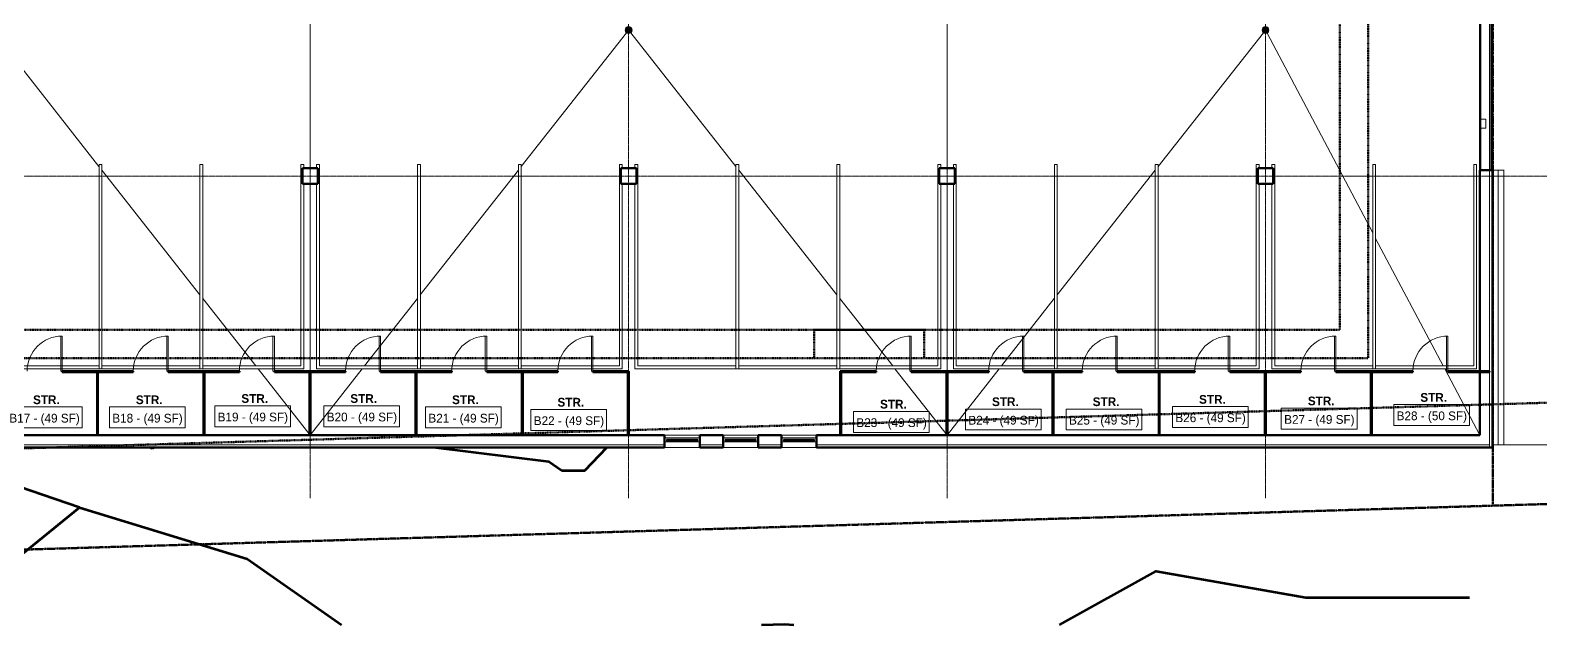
# Model space of a CAD drawing. Header units: inches. Extents: x -4235 to -464, y 9706 to 12365.
# Drawn here: x -3442 to -1891, y 9706 to 10317 of the extents above; entities that cross this region are included whole.
import ezdxf

# ---------------------------------------------------------------- set-up
doc = ezdxf.new("R2010")
doc.units = ezdxf.units.IN
doc.header["$MEASUREMENT"] = 0
for name, pattern in [('Dash 1_16_', [0.125, 0.0625, -0.0625]), ('Double Dash 3_8_', [1, 0.375, -0.125, 0.125, -0.125, 0.125, -0.125]), ('Grid Line 1_2_', [0.875, 0.5, -0.125, 0.125, -0.125])]:
    doc.linetypes.add(name, pattern=pattern)
for name, color, linetype, lineweight in [('0-1', 7, 'Continuous', 5), ('0-2', 7, 'Continuous', 9), ('A-AREA-IDEN', 2, 'Continuous', 9), ('A-DOOR-2', 7, 'Continuous', 9), ('A-FLOR-4', 71, 'Continuous', 13), ('A-FLOR-5', 192, 'Continuous', 9), ('A-FLOR-6', 50, 'Continuous', 13), ('A-GENM-1', 7, 'Continuous', 9), ('A-GLAZ-CWMG', 51, 'Continuous', 9), ('A-GLAZ-CWMG-4', 51, 'Continuous', 50), ('A-WALL', 113, 'Continuous', 13), ('C-BLDG-PADS-1', 10, 'Continuous', 9), ('C-BLDG-PADS-2', 7, 'Continuous', 9), ('C-PROP-LINE', 91, 'Double Dash 3_8_', 50), ('C-PROP-LINE-1', 91, 'Dash 1_16_', 50), ('C-TOPO', 7, 'Continuous', 9), ('C-TOPO-3', 10, 'Continuous', 9), ('C-TOPO-4', 254, 'Continuous', 9), ('C-TOPO-MAJR-1', 253, 'Continuous', 70), ('E-FIRE', 2, 'Continuous', 9), ('P-SANR-FIXT', 6, 'Continuous', 9), ('S-COLS', 52, 'Continuous', 9), ('S-COLS-1', 52, 'Continuous', 50), ('S-FNDN-1', 250, 'Continuous', 50), ('S-FNDN-2', 254, 'Continuous', 9), ('S-FNDN-3', 10, 'Continuous', 9), ('S-FNDN-5', 32, 'Continuous', 9), ('S-FNDN-6', 32, 'Continuous', 50), ('S-GRID-1', 1, 'Grid Line 1_2_', 9)]:
    doc.layers.add(name, color=color, linetype=linetype, lineweight=lineweight)
doc.styles.add('Century Gothic', font='ufonts.com_century-gothic.ttf', dxfattribs={"height": 9})
doc.styles.add('Century Gothic_B', font='GOTHICB.TTF', dxfattribs={"height": 9})

# ---------------------------------------------------------------- blocks, each defined once
blk = doc.blocks.new('CTR  - Topography_rvt-1-BACKGROUND - BASEMENT')
at = {"layer": 'C-BLDG-PADS-1'}
for p, q in [((-1940.3, 10173.2), (-1940.3, 9901.2)), ((-1940.3, 9901.2), (-1940.3, 9891.2))]:
    blk.add_line(p, q, dxfattribs=at)
at = {"layer": 'C-BLDG-PADS-2'}
blk.add_line((-1940.3, 10461.2), (-1940.3, 10173.2), dxfattribs=at)
at = {"layer": 'C-TOPO'}
blk.add_line((-1787.5, 9891.2), (-1940.3, 9891.2), dxfattribs=at)
at = {"layer": 'C-TOPO-3'}
for p, q in [((-3432.7, 9888.2), (-3569.7, 9888.2)), ((-3432.7, 9888.2), (-3315.8, 9888.2)), ((-3304, 9888.2), (-3315.8, 9888.2)), ((-3304, 9888.2), (-3291.9, 9888.2)), ((-2873.7, 9888.2), (-3291.9, 9888.2)), ((-2806.5, 9888.2), (-2864.8, 9888.2)), ((-2806.5, 9888.2), (-2790.3, 9888.2)), ((-2754.3, 9888.2), (-2730.3, 9888.2)), ((-2694.3, 9888.2), (-2670.3, 9888.2)), ((-2634.3, 9888.2), (-2420.9, 9888.2)), ((-2420.9, 9888.2), (-2296.1, 9888.2)), ((-2296.1, 9888.2), (-2290.2, 9888.2)), ((-2290.2, 9888.2), (-2270, 9888.2)), ((-2270, 9888.2), (-2265.7, 9888.2)), ((-2265.7, 9888.2), (-1961.2, 9888.2)), ((-1961.2, 9888.2), (-1940.3, 9888.2)), ((-1940.3, 9888.2), (-1940.3, 9891.2))]:
    blk.add_line(p, q, dxfattribs=at)
at = {"layer": 'C-TOPO-4'}
for p, q in [((-2865.6, 9888.2), (-2873.7, 9888.2)), ((-2864.8, 9888.2), (-2865.6, 9888.2)), ((-2790.3, 9888.2), (-2754.3, 9888.2)), ((-2730.3, 9888.2), (-2694.3, 9888.2)), ((-2670.3, 9888.2), (-2634.3, 9888.2))]:
    blk.add_line(p, q, dxfattribs=at)
at = {"layer": 'C-TOPO-MAJR-1'}
for p, q in [((-3391.1, 9826.6), (-3569.7, 9888.2)), ((-3316.7, 9887.4), (-3319.2, 9888.2)), ((-3314.6, 9888.2), (-3316.7, 9887.4)), ((-2872.2, 9864.8), (-2849.6, 9888.2)), ((-2895.8, 9864.8), (-2872.2, 9864.8))]:
    blk.add_line(p, q, dxfattribs=at)
at = {"layer": 'C-TOPO-MAJR-1', "flags": 128}
for points in [[(-3025.2, 9888.2), (-2909.1, 9874.1), (-2895.8, 9864.8)], [(-3539.8, 9706.2), (-3391.1, 9826.6), (-3219, 9773.9), (-3122.2, 9706.2)], [(-2384.8, 9706.2), (-2285.5, 9761.2), (-2131.9, 9734.1), (-1963.9, 9734.1)], [(-2690.7, 9706.2), (-2667, 9707), (-2657.5, 9706.2)]]:
    blk.add_lwpolyline(points, dxfattribs=at)
blk = doc.blocks.new('Parking_Stall_Multiple - STANDARD-2088485-BACKGROUND - BASEMENT')
at = {"layer": 'A-GENM-1'}
for p, q in [((190, 314), (0, 314)), ((0, 314), (0, 207.3)), ((3, 210.3), (3, 311)), ((3, 311), (210, 311)), ((210, 314), (206, 314)), ((210, 311), (210, 314)), ((210, 210.3), (0, 210.3)), ((0, 210.3), (0, 103.7)), ((0, 207.3), (210, 207.3)), ((210, 210.3), (3, 210.3)), ((3, 106.7), (3, 207.3)), ((3, 207.3), (210, 207.3)), ((210, 207.3), (210, 210.3)), ((210, 207.3), (210, 210.3)), ((210, 106.7), (0, 106.7)), ((0, 106.7), (0, 0)), ((0, 103.7), (210, 103.7)), ((210, 106.7), (3, 106.7)), ((3, 3), (3, 103.7)), ((3, 103.7), (210, 103.7)), ((210, 103.7), (210, 106.7)), ((210, 103.7), (210, 106.7)), ((210, 3), (3, 3)), ((210, 0), (210, 3)), ((0, 0), (190, 0)), ((206, 0), (210, 0))]:
    blk.add_line(p, q, dxfattribs=at)
blk = doc.blocks.new('Parking_Stall_Multiple - STANDARD-2220512-BACKGROUND - BASEMENT')
at = {"layer": 'A-GENM-1'}
for p, q in [((190, 314), (0, 314)), ((0, 314), (0, 207.3)), ((3, 210.3), (3, 311)), ((3, 311), (210, 311)), ((210, 314), (206, 314)), ((210, 311), (210, 314)), ((210, 210.3), (0, 210.3)), ((0, 210.3), (0, 103.7)), ((0, 207.3), (210, 207.3)), ((210, 210.3), (3, 210.3)), ((3, 106.7), (3, 207.3)), ((3, 207.3), (210, 207.3)), ((210, 207.3), (210, 210.3)), ((210, 207.3), (210, 210.3)), ((210, 106.7), (0, 106.7)), ((0, 106.7), (0, 0)), ((0, 103.7), (210, 103.7)), ((210, 106.7), (3, 106.7)), ((3, 3), (3, 103.7)), ((3, 103.7), (210, 103.7)), ((210, 103.7), (210, 106.7)), ((210, 103.7), (210, 106.7)), ((210, 3), (3, 3)), ((210, 0), (210, 3)), ((0, 0), (190, 0)), ((206, 0), (210, 0))]:
    blk.add_line(p, q, dxfattribs=at)
blk = doc.blocks.new('Parking_Stall_Multiple - STANDARD-1981804-BACKGROUND - BASEMENT')
at = {"layer": 'A-GENM-1'}
for p, q in [((190, 314), (0, 314)), ((0, 314), (0, 207.3)), ((3, 210.3), (3, 311)), ((3, 311), (210, 311)), ((210, 314), (206, 314)), ((210, 311), (210, 314)), ((210, 210.3), (0, 210.3)), ((0, 210.3), (0, 103.7)), ((0, 207.3), (210, 207.3)), ((210, 210.3), (3, 210.3)), ((3, 106.7), (3, 207.3)), ((3, 207.3), (210, 207.3)), ((210, 207.3), (210, 210.3)), ((210, 207.3), (210, 210.3)), ((210, 106.7), (0, 106.7)), ((0, 106.7), (0, 0)), ((0, 103.7), (210, 103.7)), ((210, 106.7), (3, 106.7)), ((3, 3), (3, 103.7)), ((3, 103.7), (210, 103.7)), ((210, 103.7), (210, 106.7)), ((210, 103.7), (210, 106.7)), ((210, 3), (3, 3)), ((210, 0), (210, 3)), ((0, 0), (190, 0)), ((206, 0), (210, 0))]:
    blk.add_line(p, q, dxfattribs=at)
blk = doc.blocks.new('Parking_Stall_Multiple - STANDARD-V6-BACKGROUND - BASEMENT')
at = {"layer": 'A-GENM-1'}
for p, q in [((190, 210.3), (0, 210.3)), ((0, 210.3), (0, 103.7)), ((3, 106.7), (3, 207.3)), ((3, 207.3), (210, 207.3)), ((210, 210.3), (206, 210.3)), ((210, 207.3), (210, 210.3)), ((210, 106.7), (0, 106.7)), ((0, 106.7), (0, 0)), ((0, 103.7), (210, 103.7)), ((210, 106.7), (3, 106.7)), ((3, 3), (3, 103.7)), ((3, 103.7), (210, 103.7)), ((210, 103.7), (210, 106.7)), ((210, 103.7), (210, 106.7)), ((210, 3), (3, 3)), ((210, 0), (210, 3)), ((0, 0), (210, 0))]:
    blk.add_line(p, q, dxfattribs=at)
blk = doc.blocks.new('CHAINLINK GATE - ONE-2199385-BACKGROUND - BASEMENT')
at = {"layer": 'A-DOOR-2'}
for p, q in [((16.5, 36.5), (18, 36.5)), ((16.5, 0.5), (16.5, 36.5)), ((18, 0.5), (18, 36.5)), ((16.5, 0.5), (18, 0.5))]:
    blk.add_line(p, q, dxfattribs=at)
blk.add_arc((18, 0.5), 36, 90, 180, dxfattribs=at)
blk = doc.blocks.new('CTR - 1st Phase - Common Walls_rvt-1-BACKGROUND - BASEMENT')
at = {"layer": 'S-FNDN-1'}
for p, q in [((-3336, 9966.9), (-3409, 9966.9)), ((-3409, 9966.9), (-3409, 9965.9)), ((-3409, 9965.9), (-3373.2, 9965.9)), ((-3373.2, 9965.9), (-3373.2, 9901.2)), ((-3372.2, 9965.9), (-3336, 9965.9)), ((-3372.2, 9901.2), (-3372.2, 9965.9)), ((-3336, 9965.9), (-3336, 9966.9)), ((-3227, 9966.9), (-3300, 9966.9)), ((-3300, 9966.9), (-3300, 9965.9)), ((-3300, 9965.9), (-3264, 9965.9)), ((-3264, 9965.9), (-3264, 9901.2)), ((-3263, 9965.9), (-3227, 9965.9)), ((-3263, 9901.2), (-3263, 9965.9)), ((-3227, 9965.9), (-3227, 9966.9)), ((-3118, 9966.9), (-3191, 9966.9)), ((-3191, 9966.9), (-3191, 9965.9)), ((-3191, 9965.9), (-3155, 9965.9)), ((-3155, 9965.9), (-3155, 9901.2)), ((-3154, 9965.9), (-3118, 9965.9)), ((-3154, 9901.2), (-3154, 9965.9)), ((-3118, 9965.9), (-3118, 9966.9)), ((-3009, 9966.9), (-3082, 9966.9)), ((-3082, 9966.9), (-3082, 9965.9)), ((-3082, 9965.9), (-3046, 9965.9)), ((-3046, 9965.9), (-3046, 9901.2)), ((-3045, 9965.9), (-3009, 9965.9)), ((-3045, 9901.2), (-3045, 9965.9)), ((-3009, 9965.9), (-3009, 9966.9)), ((-2900, 9966.9), (-2973, 9966.9)), ((-2973, 9966.9), (-2973, 9965.9)), ((-2973, 9965.9), (-2937, 9965.9)), ((-2937, 9965.9), (-2937, 9901.2)), ((-2936, 9965.9), (-2900, 9965.9)), ((-2936, 9901.2), (-2936, 9965.9)), ((-2900, 9965.9), (-2900, 9966.9)), ((-2827, 9966.9), (-2864, 9966.9)), ((-2864, 9966.9), (-2864, 9965.9)), ((-2864, 9965.9), (-2828, 9965.9)), ((-2828, 9965.9), (-2828, 9901.2)), ((-2827, 9965.9), (-2827, 9966.9)), ((-2827, 9901.2), (-2827, 9965.9)), ((-2609, 9966.9), (-2610, 9966.9)), ((-2610, 9966.9), (-2610, 9901.2)), ((-2573, 9966.9), (-2609, 9966.9)), ((-2609, 9901.2), (-2609, 9965.9)), ((-2609, 9965.9), (-2573, 9965.9)), ((-2573, 9965.9), (-2573, 9966.9)), ((-2457.5, 9966.9), (-2537, 9966.9)), ((-2537, 9966.9), (-2537, 9965.9)), ((-2537, 9965.9), (-2501, 9965.9)), ((-2501, 9965.9), (-2501, 9901.2)), ((-2500, 9901.2), (-2500, 9965.9)), ((-2500, 9965.9), (-2457.5, 9965.9)), ((-2457.5, 9965.9), (-2457.5, 9966.9)), ((-2361.5, 9966.9), (-2421.5, 9966.9)), ((-2421.5, 9966.9), (-2421.5, 9965.9)), ((-2421.5, 9965.9), (-2392, 9965.9)), ((-2392, 9965.9), (-2392, 9901.2)), ((-2391, 9901.2), (-2391, 9965.9)), ((-2391, 9965.9), (-2361.5, 9965.9)), ((-2361.5, 9965.9), (-2361.5, 9966.9)), ((-2246, 9966.9), (-2325.5, 9966.9)), ((-2325.5, 9966.9), (-2325.5, 9965.9)), ((-2325.5, 9965.9), (-2283, 9965.9)), ((-2283, 9965.9), (-2283, 9901.2)), ((-2282, 9901.2), (-2282, 9965.9)), ((-2282, 9965.9), (-2246, 9965.9)), ((-2246, 9965.9), (-2246, 9966.9)), ((-2137, 9966.9), (-2210, 9966.9)), ((-2210, 9966.9), (-2210, 9965.9)), ((-2210, 9965.9), (-2174, 9965.9)), ((-2174, 9965.9), (-2174, 9901.2)), ((-2173, 9901.2), (-2173, 9965.9)), ((-2173, 9965.9), (-2137, 9965.9)), ((-2137, 9965.9), (-2137, 9966.9)), ((-2021.9, 9966.9), (-2101, 9966.9)), ((-2101, 9966.9), (-2101, 9965.9)), ((-2101, 9965.9), (-2065, 9965.9)), ((-2065, 9965.9), (-2065, 9901.2)), ((-2064, 9901.2), (-2064, 9965.9)), ((-2064, 9965.9), (-2021.9, 9965.9)), ((-2021.9, 9965.9), (-2021.9, 9966.9)), ((-1943.3, 9966.9), (-1985.9, 9966.9)), ((-1985.9, 9966.9), (-1985.9, 9965.9)), ((-1985.9, 9965.9), (-1943.3, 9965.9)), ((-1943.3, 9965.9), (-1943.3, 9966.9)), ((-3373.2, 9901.2), (-3372.2, 9901.2)), ((-3264, 9901.2), (-3263, 9901.2)), ((-3155, 9901.2), (-3154, 9901.2)), ((-3046, 9901.2), (-3045, 9901.2)), ((-2937, 9901.2), (-2936, 9901.2)), ((-2828, 9901.2), (-2827, 9901.2)), ((-2610, 9901.2), (-2609, 9901.2)), ((-2501, 9901.2), (-2500, 9901.2)), ((-2392, 9901.2), (-2391, 9901.2)), ((-2283, 9901.2), (-2282, 9901.2)), ((-2174, 9901.2), (-2173, 9901.2)), ((-2065, 9901.2), (-2064, 9901.2))]:
    blk.add_line(p, q, dxfattribs=at)
at = {"layer": 'S-FNDN-2'}
for p, q in [((-3409, 9965.9), (-3409, 9966.9)), ((-3336, 9966.9), (-3409, 9966.9)), ((-3409, 9965.9), (-3373.2, 9965.9)), ((-3373.2, 9965.9), (-3373.2, 9901.2)), ((-3372.2, 9965.9), (-3336, 9965.9)), ((-3372.2, 9901.2), (-3372.2, 9965.9)), ((-3336, 9966.9), (-3336, 9965.9)), ((-3300, 9965.9), (-3300, 9966.9)), ((-3227, 9966.9), (-3300, 9966.9)), ((-3300, 9965.9), (-3264, 9965.9)), ((-3264, 9965.9), (-3264, 9901.2)), ((-3263, 9965.9), (-3227, 9965.9)), ((-3263, 9901.2), (-3263, 9965.9)), ((-3227, 9966.9), (-3227, 9965.9)), ((-3191, 9965.9), (-3191, 9966.9)), ((-3118, 9966.9), (-3191, 9966.9)), ((-3191, 9965.9), (-3155, 9965.9)), ((-3155, 9965.9), (-3155, 9901.2)), ((-3154, 9965.9), (-3118, 9965.9)), ((-3154, 9901.2), (-3154, 9965.9)), ((-3118, 9966.9), (-3118, 9965.9)), ((-3082, 9965.9), (-3082, 9966.9)), ((-3009, 9966.9), (-3082, 9966.9)), ((-3082, 9965.9), (-3046, 9965.9)), ((-3046, 9965.9), (-3046, 9901.2)), ((-3045, 9965.9), (-3009, 9965.9)), ((-3045, 9901.2), (-3045, 9965.9)), ((-3009, 9966.9), (-3009, 9965.9)), ((-2973, 9965.9), (-2973, 9966.9)), ((-2900, 9966.9), (-2973, 9966.9)), ((-2973, 9965.9), (-2937, 9965.9)), ((-2937, 9965.9), (-2937, 9901.2)), ((-2936, 9965.9), (-2900, 9965.9)), ((-2936, 9901.2), (-2936, 9965.9)), ((-2900, 9966.9), (-2900, 9965.9)), ((-2864, 9965.9), (-2864, 9966.9)), ((-2827, 9966.9), (-2864, 9966.9)), ((-2864, 9965.9), (-2828, 9965.9)), ((-2828, 9965.9), (-2828, 9901.2)), ((-2827, 9966.9), (-2827, 9965.9)), ((-2827, 9901.2), (-2827, 9965.9)), ((-2610, 9966.9), (-2609, 9966.9)), ((-2610, 9966.9), (-2610, 9901.2)), ((-2573, 9966.9), (-2609, 9966.9)), ((-2609, 9901.2), (-2609, 9965.9)), ((-2609, 9965.9), (-2573, 9965.9)), ((-2573, 9966.9), (-2573, 9965.9)), ((-2537, 9965.9), (-2537, 9966.9)), ((-2457.5, 9966.9), (-2537, 9966.9)), ((-2537, 9965.9), (-2501, 9965.9)), ((-2501, 9965.9), (-2501, 9901.2)), ((-2500, 9901.2), (-2500, 9965.9)), ((-2500, 9965.9), (-2457.5, 9965.9)), ((-2457.5, 9966.9), (-2457.5, 9965.9)), ((-2421.5, 9965.9), (-2421.5, 9966.9)), ((-2361.5, 9966.9), (-2421.5, 9966.9)), ((-2421.5, 9965.9), (-2392, 9965.9)), ((-2392, 9965.9), (-2392, 9901.2)), ((-2391, 9901.2), (-2391, 9965.9)), ((-2391, 9965.9), (-2361.5, 9965.9)), ((-2361.5, 9966.9), (-2361.5, 9965.9)), ((-2325.5, 9965.9), (-2325.5, 9966.9)), ((-2246, 9966.9), (-2325.5, 9966.9)), ((-2325.5, 9965.9), (-2283, 9965.9)), ((-2283, 9965.9), (-2283, 9901.2)), ((-2282, 9901.2), (-2282, 9965.9)), ((-2282, 9965.9), (-2246, 9965.9)), ((-2246, 9966.9), (-2246, 9965.9)), ((-2210, 9965.9), (-2210, 9966.9)), ((-2137, 9966.9), (-2210, 9966.9)), ((-2210, 9965.9), (-2174, 9965.9)), ((-2174, 9965.9), (-2174, 9901.2)), ((-2173, 9901.2), (-2173, 9965.9)), ((-2173, 9965.9), (-2137, 9965.9)), ((-2137, 9966.9), (-2137, 9965.9)), ((-2101, 9965.9), (-2101, 9966.9)), ((-2021.9, 9966.9), (-2101, 9966.9)), ((-2101, 9965.9), (-2065, 9965.9)), ((-2065, 9965.9), (-2065, 9901.2)), ((-2064, 9901.2), (-2064, 9965.9)), ((-2064, 9965.9), (-2021.9, 9965.9)), ((-2021.9, 9966.9), (-2021.9, 9965.9)), ((-1985.9, 9965.9), (-1985.9, 9966.9)), ((-1953.3, 9966.9), (-1985.9, 9966.9)), ((-1985.9, 9965.9), (-1953.3, 9965.9))]:
    blk.add_line(p, q, dxfattribs=at)
at = {"layer": 'S-FNDN-3'}
for p, q in [((-1943.3, 9966.9), (-1953.3, 9966.9)), ((-1953.3, 9965.9), (-1943.3, 9965.9)), ((-1943.3, 9966.9), (-1943.3, 9965.9)), ((-3372.2, 9901.2), (-3373.2, 9901.2)), ((-3263, 9901.2), (-3264, 9901.2)), ((-3154, 9901.2), (-3155, 9901.2)), ((-3045, 9901.2), (-3046, 9901.2)), ((-2936, 9901.2), (-2937, 9901.2)), ((-2827, 9901.2), (-2828, 9901.2)), ((-2609, 9901.2), (-2610, 9901.2)), ((-2500, 9901.2), (-2501, 9901.2)), ((-2391, 9901.2), (-2392, 9901.2)), ((-2282, 9901.2), (-2283, 9901.2)), ((-2173, 9901.2), (-2174, 9901.2)), ((-2064, 9901.2), (-2065, 9901.2))]:
    blk.add_line(p, q, dxfattribs=at)
at = {"layer": '0-2', "rotation": 89.99999999999953}
for name, p in [('Parking_Stall_Multiple - STANDARD-1981804-BACKGROUND - BASEMENT', (-3160.8, 9969.2)), ('Parking_Stall_Multiple - STANDARD-1981804-BACKGROUND - BASEMENT', (-2833.8, 9969.2)), ('Parking_Stall_Multiple - STANDARD-2220512-BACKGROUND - BASEMENT', (-2506.8, 9969.2)), ('Parking_Stall_Multiple - STANDARD-2088485-BACKGROUND - BASEMENT', (-2179.8, 9969.2)), ('Parking_Stall_Multiple - STANDARD-V6-BACKGROUND - BASEMENT', (-1956.5, 9969.2))]:
    blk.add_blockref(name, p, dxfattribs=at)
at = {"layer": '0-2'}
for p in [(-3427, 9966.4), (-3318, 9966.4), (-3209, 9966.4), (-3100, 9966.4), (-2991, 9966.4), (-2882, 9966.4), (-2555, 9966.4), (-2439.5, 9966.4), (-2343.5, 9966.4), (-2228, 9966.4), (-2119, 9966.4), (-2003.9, 9966.4)]:
    blk.add_blockref('CHAINLINK GATE - ONE-2199385-BACKGROUND - BASEMENT', p, dxfattribs=at)
blk = doc.blocks.new('Concrete-Rectangular-Column - ONE-1856735-BACKGROUND - BASEMENT')
at = {"layer": 'S-COLS-1'}
for p, q in [((8, 8), (-8, 8)), ((-8, 8), (-8, -8)), ((8, -8), (8, 8)), ((-8, -8), (8, -8))]:
    blk.add_line(p, q, dxfattribs=at)
blk = doc.blocks.new('Basic Wall _ EXT - C8AØF - _10_ CONCRETE _ 2_ EPS INSUL_ - ___-2659087-BACKGROUND - BASEMENT')
at = {"layer": 'S-FNDN-5'}
for p, q in [((-3892.7, 9888.2), (-3291.9, 9888.2)), ((-3291.9, 9888.2), (-3892.7, 9888.2)), ((-2865.6, 9888.2), (-2806.5, 9888.2)), ((-2806.5, 9888.2), (-2865.6, 9888.2)), ((-2420.9, 9888.2), (-2265.7, 9888.2)), ((-2265.7, 9888.2), (-2420.9, 9888.2)), ((-1961.2, 9888.2), (-1940.3, 9888.2)), ((-1940.3, 9888.2), (-1961.2, 9888.2))]:
    blk.add_line(p, q, dxfattribs=at)
blk = doc.blocks.new('Basic Wall _ EXT - C8AØF - _10_ CONCRETE _ 2_ EPS INSUL_ - ___-2578963-BACKGROUND - BASEMENT')
at = {"layer": 'S-FNDN-5'}
for p, q in [((-1940.3, 10173.2), (-1934.4, 10173.2)), ((-1940.3, 10173.2), (-1940.3, 9901.2)), ((-1934.4, 10173.2), (-1928.4, 10173.2)), ((-1934.4, 10173.2), (-1934.4, 9891.2)), ((-1928.4, 10173.2), (-1928.3, 10173.2)), ((-1928.4, 10173.2), (-1928.4, 9891.2)), ((-1940.3, 9901.2), (-1940.3, 9891.2)), ((-1940.3, 9888.2), (-1940.3, 9891.2)), ((-1940.3, 9891.2), (-1940.3, 9888.2))]:
    blk.add_line(p, q, dxfattribs=at)
blk = doc.blocks.new('Rectangular Mullion - Louver Frame-2514203-BACKGROUND - BASEMENT')
at = {"layer": 'A-GLAZ-CWMG'}
for p, q in [((-2790.3, 9894.2), (-2790.3, 9898.2)), ((-2754.3, 9898.2), (-2790.3, 9898.2)), ((-2754.3, 9898.2), (-2754.3, 9894.2)), ((-2754.3, 9894.2), (-2790.3, 9894.2))]:
    blk.add_line(p, q, dxfattribs=at)
blk = doc.blocks.new('Rectangular Mullion - louver-2514202-BACKGROUND - BASEMENT')
at = {"layer": 'A-GLAZ-CWMG'}
for p, q in [((-2788.3, 9895.3), (-2788.3, 9896.2)), ((-2788.3, 9895.3), (-2756.3, 9895.3)), ((-2756.3, 9896.2), (-2756.3, 9895.3))]:
    blk.add_line(p, q, dxfattribs=at)
at = {"layer": 'A-GLAZ-CWMG-4'}
for p, q in [((-2756.3, 9896.3), (-2788.3, 9896.3)), ((-2788.3, 9896.3), (-2788.3, 9896.2)), ((-2788.3, 9896.2), (-2756.3, 9896.2)), ((-2756.3, 9896.2), (-2756.3, 9896.3))]:
    blk.add_line(p, q, dxfattribs=at)
blk = doc.blocks.new('Drain-Floor-WATTS-Square-Stainless_Steel_Strainer-Type_FD-1200-M - 2_ Outlet with 5_ Strainer-2528673-BACKGROUND - BASEMENT')
at = {"layer": 'P-SANR-FIXT'}
for p, q in [((-2.707, -2.707), (-2.707, 2.707)), ((-2.707, 2.707), (2.707, 2.707)), ((-2.03025, -2.03025), (-2.03025, 2.03025)), ((-2.03025, 2.03025), (2.03025, 2.03025)), ((-1.3535, -1.3535), (-1.3535, 1.3535)), ((-1.3535, 1.3535), (1.3535, 1.3535)), ((-0.67675, -0.67675), (-0.67675, 0.67675)), ((-0.67675, 0.67675), (0.67675, 0.67675)), ((0, 2.707), (0, -2.707)), ((0.67675, 0.67675), (0.67675, -0.67675)), ((1.3535, 1.3535), (1.3535, -1.3535)), ((2.03025, 2.03025), (2.03025, -2.03025)), ((2.707, 2.707), (2.707, -2.707)), ((-2.707, 0), (2.707, 0)), ((2.707, -2.707), (-2.707, -2.707)), ((2.03025, -2.03025), (-2.03025, -2.03025)), ((1.3535, -1.3535), (-1.3535, -1.3535)), ((0.67675, -0.67675), (-0.67675, -0.67675))]:
    blk.add_line(p, q, dxfattribs=at)
for start, end in [(360, 180), (180, 360)]:
    blk.add_arc((0, 0), 3.5, start, end, dxfattribs=at)
blk = doc.blocks.new('104416 - Fire Extinguishers - Wall - Class A - Light - 2A-2804325-BACKGROUND - BASEMENT')
at = {"layer": 'E-FIRE'}
for p, q in [((13.2, 6.1), (13.2, 5.8)), ((23.2, 6.1), (13.2, 6.1)), ((13.2, 6.1), (23.2, 6.1)), ((13.2, 6.1), (13.2, 5.8)), ((23.2, 5.8), (13.2, 5.8)), ((13.6, 5.8), (22.8, 5.8)), ((13.6, -0.2), (13.6, 5.8)), ((14.4, 6.1), (14.4, 6.3)), ((14.4, 6.3), (14.8, 6.3)), ((14.4, 6.1), (14.4, 6.3)), ((14.8, 6.3), (15, 6.3)), ((14.8, 6.1), (14.8, 6.3)), ((15, 6.3), (15.1, 6.3)), ((15, 6.1), (15, 6.3)), ((15.1, 6.3), (15.2, 6.3)), ((15.1, 6.1), (15.1, 6.3)), ((15.2, 6.3), (15.5, 6.3)), ((15.2, 6.1), (15.2, 6.3)), ((15.5, 6.3), (15.7, 6.3)), ((15.5, 6.1), (15.5, 6.3)), ((15.7, 6.3), (15.9, 6.3)), ((15.7, 6.1), (15.7, 6.3)), ((15.9, 6.1), (15.9, 6.3)), ((15.9, 6.3), (15.9, 6.3)), ((15.9, 6.1), (15.9, 6.3)), ((15.9, 6.1), (15.9, 6.3)), ((22.8, 5.8), (22.8, -0.2)), ((23.2, 5.8), (23.2, 6.1)), ((23.2, 5.8), (23.2, 6.1)), ((22.8, -0.2), (13.6, -0.2))]:
    blk.add_line(p, q, dxfattribs=at)
blk = doc.blocks.new('Family - ___-1878357-BACKGROUND - BASEMENT')
at = {"layer": 'C-PROP-LINE'}
for p, q in [((-1939.8, 9828.6), (-599.3, 9868.8)), ((-3831.8, 9772), (-2096.4, 9823.9)), ((-2096.4, 9823.9), (-1939.8, 9828.6))]:
    blk.add_line(p, q, dxfattribs=at)
blk = doc.blocks.new('Family - ___-2657144-BACKGROUND - BASEMENT')
at = {"layer": 'C-PROP-LINE'}
blk.add_line((-1939.8, 12268.7), (-1939.8, 9828.6), dxfattribs=at)
blk = doc.blocks.new('Family - ___-2835860-BACKGROUND - BASEMENT')
at = {"layer": 'C-PROP-LINE-1'}
for p, q in [((-2067.9, 9980.2), (-2067.9, 10851.4)), ((-2636.9, 10009.1), (-2636.9, 9980.2)), ((-2523.7, 10009.1), (-2636.9, 10009.1)), ((-2523.7, 9980.2), (-2523.7, 10009.1)), ((-2636.9, 9980.2), (-3860.7, 9980.2)), ((-2067.9, 9980.2), (-2523.7, 9980.2))]:
    blk.add_line(p, q, dxfattribs=at)
blk = doc.blocks.new('Family - ___-2835903-BACKGROUND - BASEMENT')
at = {"layer": 'C-PROP-LINE-1'}
for q in [(-2096.8, 10822.5), (-3831.8, 10009.1)]:
    blk.add_line((-2096.8, 10009.1), q, dxfattribs=at)
blk = doc.blocks.new('Family - ___-2835932-BACKGROUND - BASEMENT')
at = {"layer": 'C-PROP-LINE-1'}
for q in [(-2067.9, 10851.4), (-3860.7, 9980.2)]:
    blk.add_line((-2067.9, 9980.2), q, dxfattribs=at)
blk = doc.blocks.new('Family - ___-2855424-BACKGROUND - BASEMENT')
at = {"layer": 'C-PROP-LINE-1'}
blk.add_line((-3987.1, 9871.4), (-600.6, 9972.8), dxfattribs=at)

msp = doc.modelspace()

# ---------------------------------------------------------------- linework, layer by layer
at = {"layer": 'A-AREA-IDEN', "flags": 128}
for points in [[(-3466.2, 9930), (-3388.4, 9930), (-3388.4, 9908.5), (-3466.2, 9908.5)], [(-3360.5, 9930), (-3282.7, 9930), (-3282.7, 9908.5), (-3360.5, 9908.5)], [(-3252.3, 9931.2), (-3174.5, 9931.2), (-3174.5, 9909.7), (-3252.3, 9909.7)], [(-3140.3, 9931.2), (-3062.6, 9931.2), (-3062.6, 9909.7), (-3140.3, 9909.7)], [(-3035.9, 9930), (-2958.1, 9930), (-2958.1, 9908.5), (-3035.9, 9908.5)], [(-2481.4, 9927.9), (-2403.6, 9927.9), (-2403.6, 9906.4), (-2481.4, 9906.4)], [(-2378, 9927.9), (-2300.2, 9927.9), (-2300.2, 9906.4), (-2378, 9906.4)], [(-2268.8, 9930.4), (-2191, 9930.4), (-2191, 9908.9), (-2268.8, 9908.9)], [(-2157.1, 9928.7), (-2079.3, 9928.7), (-2079.3, 9907.2), (-2157.1, 9907.2)], [(-2041.6, 9932.4), (-1963.8, 9932.4), (-1963.8, 9910.9), (-2041.6, 9910.9)], [(-2927.7, 9927.4), (-2849.9, 9927.4), (-2849.9, 9905.9), (-2927.7, 9905.9)], [(-2596.4, 9925.4), (-2518.6, 9925.4), (-2518.6, 9903.9), (-2596.4, 9903.9)]]:
    msp.add_lwpolyline(points, close=True, dxfattribs=at)
at = {"layer": 'A-FLOR-4'}
for p, q in [((-3154.3, 10175.2), (-3154.3, 10459.2)), ((-2500.3, 10175.2), (-2500.3, 10459.2)), ((-3371.2, 10177.1), (-3479.1, 10314.5)), ((-2937.5, 10177.1), (-2829.5, 10314.5)), ((-2717.2, 10177.1), (-2825.1, 10314.5)), ((-2175.5, 10314.5), (-2283.5, 10177.1)), ((-2063.2, 10108.9), (-2171.7, 10314.1)), ((-3267.5, 10045.2), (-3368.2, 10173.3)), ((-3041.2, 10045.2), (-2940.5, 10173.3)), ((-2613.5, 10045.2), (-2714.2, 10173.3)), ((-2286.5, 10173.2), (-2387.2, 10045.2)), ((-3154.3, 9965.9), (-3154.3, 10159.2)), ((-2500.3, 9965.9), (-2500.3, 10159.2)), ((-1990.9, 9972.2), (-2060.2, 10103.2)), ((-3210.1, 9972.2), (-3264.5, 10041.4)), ((-3098.5, 9972.2), (-3044.2, 10041.4)), ((-2556.1, 9972.2), (-2610.5, 10041.4)), ((-2390.2, 10041.4), (-2444.5, 9972.2)), ((-3154.3, 9901.2), (-3207.8, 9969.2)), ((-3154.3, 9901.2), (-3100.9, 9969.2)), ((-2500.3, 9901.2), (-2553.8, 9969.2)), ((-2446.9, 9969.2), (-2500.3, 9901.2)), ((-1953.3, 9901.2), (-1989.3, 9969.2))]:
    msp.add_line(p, q, dxfattribs=at)
at = {"layer": 'A-FLOR-5'}
for p, q in [((-1953.3, 11896.2), (-1953.3, 10218.9)), ((-1953.3, 10217.4), (-1953.3, 10173.2)), ((-2500, 9901.2), (-2790.3, 9901.2))]:
    msp.add_line(p, q, dxfattribs=at)
at = {"layer": 'A-FLOR-6'}
for p, q in [((-3154.3, 9901.2), (-3154.3, 9965.9)), ((-2500.3, 9901.2), (-2500.3, 9965.9))]:
    msp.add_line(p, q, dxfattribs=at)
at = {"layer": 'A-WALL'}
for p, q in [((-1943.3, 12087.2), (-1943.3, 9888.2)), ((-2790.3, 9891.2), (-3894.1, 9891.2)), ((-2730.3, 9891.2), (-2754.3, 9891.2)), ((-2670.3, 9891.2), (-2694.3, 9891.2)), ((-1943.3, 9891.2), (-2634.3, 9891.2))]:
    msp.add_line(p, q, dxfattribs=at)
at = {"layer": 'S-FNDN-5'}
for p, q in [((-2730.3, 9901.2), (-2694.3, 9901.2)), ((-2670.3, 9901.2), (-2634.3, 9901.2)), ((-2754.3, 9888.2), (-2790.3, 9888.2)), ((-2634.3, 9888.2), (-2754.3, 9888.2))]:
    msp.add_line(p, q, dxfattribs=at)
at = {"layer": 'S-FNDN-6'}
for p, q in [((-1952.9, 10461.2), (-1952.9, 10173.2)), ((-1941.3, 10173.2), (-1941.3, 10461.2)), ((-1940.3, 10173.2), (-1953.3, 10173.2)), ((-1953.3, 10173.2), (-1953.3, 9901.2)), ((-1940.3, 9888.2), (-1940.3, 10173.2)), ((-2790.3, 9901.2), (-3819.3, 9901.2)), ((-2790.3, 9888.2), (-2790.3, 9901.2)), ((-2730.3, 9901.2), (-2754.3, 9901.2)), ((-2754.3, 9901.2), (-2754.3, 9888.2)), ((-2730.3, 9888.2), (-2730.3, 9901.2)), ((-2670.3, 9901.2), (-2694.3, 9901.2)), ((-2694.3, 9901.2), (-2694.3, 9888.2)), ((-2670.3, 9888.2), (-2670.3, 9901.2)), ((-1953.3, 9901.2), (-2634.3, 9901.2)), ((-2634.3, 9901.2), (-2634.3, 9888.2)), ((-3892.7, 9888.2), (-2790.3, 9888.2)), ((-2754.3, 9888.2), (-2730.3, 9888.2)), ((-2694.3, 9888.2), (-2670.3, 9888.2)), ((-2634.3, 9888.2), (-1940.3, 9888.2))]:
    msp.add_line(p, q, dxfattribs=at)
at = {"layer": 'S-GRID-1'}
for p, q in [((-3154.3, 9836.2), (-3154.3, 12299.8)), ((-2827.3, 9836.2), (-2827.3, 12299.8)), ((-2500.3, 9836.2), (-2500.3, 12299.8)), ((-2173.3, 9836.2), (-2173.3, 12299.8)), ((-464.5, 10167.2), (-4185.7, 10167.2))]:
    msp.add_line(p, q, dxfattribs=at)

# ---------------------------------------------------------------- block references
at = {"layer": '0-1'}
for name in ['CTR  - Topography_rvt-1-BACKGROUND - BASEMENT', 'CTR - 1st Phase - Common Walls_rvt-1-BACKGROUND - BASEMENT']:
    msp.add_blockref(name, (0, 0), dxfattribs=at)
at = {"layer": 'A-GLAZ-CWMG'}
for name, p in [('Rectangular Mullion - Louver Frame-2514203-BACKGROUND - BASEMENT', (0, 0)), ('Rectangular Mullion - Louver Frame-2514203-BACKGROUND - BASEMENT', (60, 0)), ('Rectangular Mullion - Louver Frame-2514203-BACKGROUND - BASEMENT', (120, 0)), ('Rectangular Mullion - louver-2514202-BACKGROUND - BASEMENT', (0, 0)), ('Rectangular Mullion - louver-2514202-BACKGROUND - BASEMENT', (60, 0)), ('Rectangular Mullion - louver-2514202-BACKGROUND - BASEMENT', (120, 0))]:
    msp.add_blockref(name, p, dxfattribs=at)
at = {"layer": 'C-PROP-LINE'}
for name in ['Family - ___-1878357-BACKGROUND - BASEMENT', 'Family - ___-2657144-BACKGROUND - BASEMENT']:
    msp.add_blockref(name, (0, 0), dxfattribs=at)
at = {"layer": 'C-PROP-LINE-1'}
for name in ['Family - ___-2835860-BACKGROUND - BASEMENT', 'Family - ___-2835932-BACKGROUND - BASEMENT', 'Family - ___-2835903-BACKGROUND - BASEMENT', 'Family - ___-2855424-BACKGROUND - BASEMENT']:
    msp.add_blockref(name, (0, 0), dxfattribs=at)
at = {"layer": 'E-FIRE', "rotation": 90}
msp.add_blockref('104416 - Fire Extinguishers - Wall - Class A - Light - 2A-2804325-BACKGROUND - BASEMENT', (-1947.1, 10203), dxfattribs=at)
at = {"layer": 'P-SANR-FIXT'}
for p in [(-2827.3, 10317.2), (-2173.3, 10317.2)]:
    msp.add_blockref('Drain-Floor-WATTS-Square-Stainless_Steel_Strainer-Type_FD-1200-M - 2_ Outlet with 5_ Strainer-2528673-BACKGROUND - BASEMENT', p, dxfattribs=at)
at = {"layer": 'S-COLS'}
for p in [(-3154.3, 10167.2), (-2827.3, 10167.2), (-2500.3, 10167.2), (-2173.3, 10167.2)]:
    msp.add_blockref('Concrete-Rectangular-Column - ONE-1856735-BACKGROUND - BASEMENT', p, dxfattribs=at)
at = {"layer": 'S-FNDN-5'}
for name in ['Basic Wall _ EXT - C8AØF - _10_ CONCRETE _ 2_ EPS INSUL_ - ___-2578963-BACKGROUND - BASEMENT', 'Basic Wall _ EXT - C8AØF - _10_ CONCRETE _ 2_ EPS INSUL_ - ___-2659087-BACKGROUND - BASEMENT']:
    msp.add_blockref(name, (0, 0), dxfattribs=at)

# ---------------------------------------------------------------- texts
at = {"layer": 'A-AREA-IDEN', "char_height": 9, "attachment_point": 1}
for s, insert, width, style in [('STR.', (-3225, 9943.2), 27.876, 'Century Gothic_B'), ('STR.', (-3113.1, 9943.2), 27.876, 'Century Gothic_B'), ('STR.', (-2014.3, 9944.3), 27.876, 'Century Gothic_B'), ('STR.', (-3438.9, 9941.9), 27.876, 'Century Gothic_B'), ('STR.', (-3333.3, 9941.9), 27.876, 'Century Gothic_B'), ('STR.', (-3008.6, 9941.9), 27.876, 'Century Gothic_B'), ('STR.', (-2900.4, 9939.4), 27.876, 'Century Gothic_B'), ('STR.', (-2569.1, 9937.4), 27.876, 'Century Gothic_B'), ('STR.', (-2454.1, 9939.9), 27.876, 'Century Gothic_B'), ('STR.', (-2350.7, 9939.9), 27.876, 'Century Gothic_B'), ('STR.', (-2241.5, 9942.3), 27.876, 'Century Gothic_B'), ('STR.', (-2129.8, 9940.7), 27.876, 'Century Gothic_B'), ('B17 - (49 SF)', (-3463.2, 9923), 86.658, 'Century Gothic'), ('B18 - (49 SF)', (-3357.5, 9923), 86.658, 'Century Gothic'), ('B19 - (49 SF)', (-3249.3, 9924.2), 86.658, 'Century Gothic'), ('B20 - (49 SF)', (-3137.3, 9924.2), 86.658, 'Century Gothic'), ('B21 - (49 SF)', (-3032.9, 9923), 86.658, 'Century Gothic'), ('B22 - (49 SF)', (-2924.7, 9920.4), 86.658, 'Century Gothic'), ('B23 - (49 SF)', (-2593.4, 9918.4), 86.658, 'Century Gothic'), ('B24 - (49 SF)', (-2478.4, 9920.9), 86.658, 'Century Gothic'), ('B25 - (49 SF)', (-2375, 9920.9), 86.658, 'Century Gothic'), ('B26 - (49 SF)', (-2265.8, 9923.4), 86.658, 'Century Gothic'), ('B27 - (49 SF)', (-2154.1, 9921.7), 86.658, 'Century Gothic'), ('B28 - (50 SF)', (-2038.6, 9925.4), 86.658, 'Century Gothic')]:
    msp.add_mtext(s, dxfattribs=dict(at, insert=insert, width=width, style=style))

doc.saveas('drawing.dxf')
